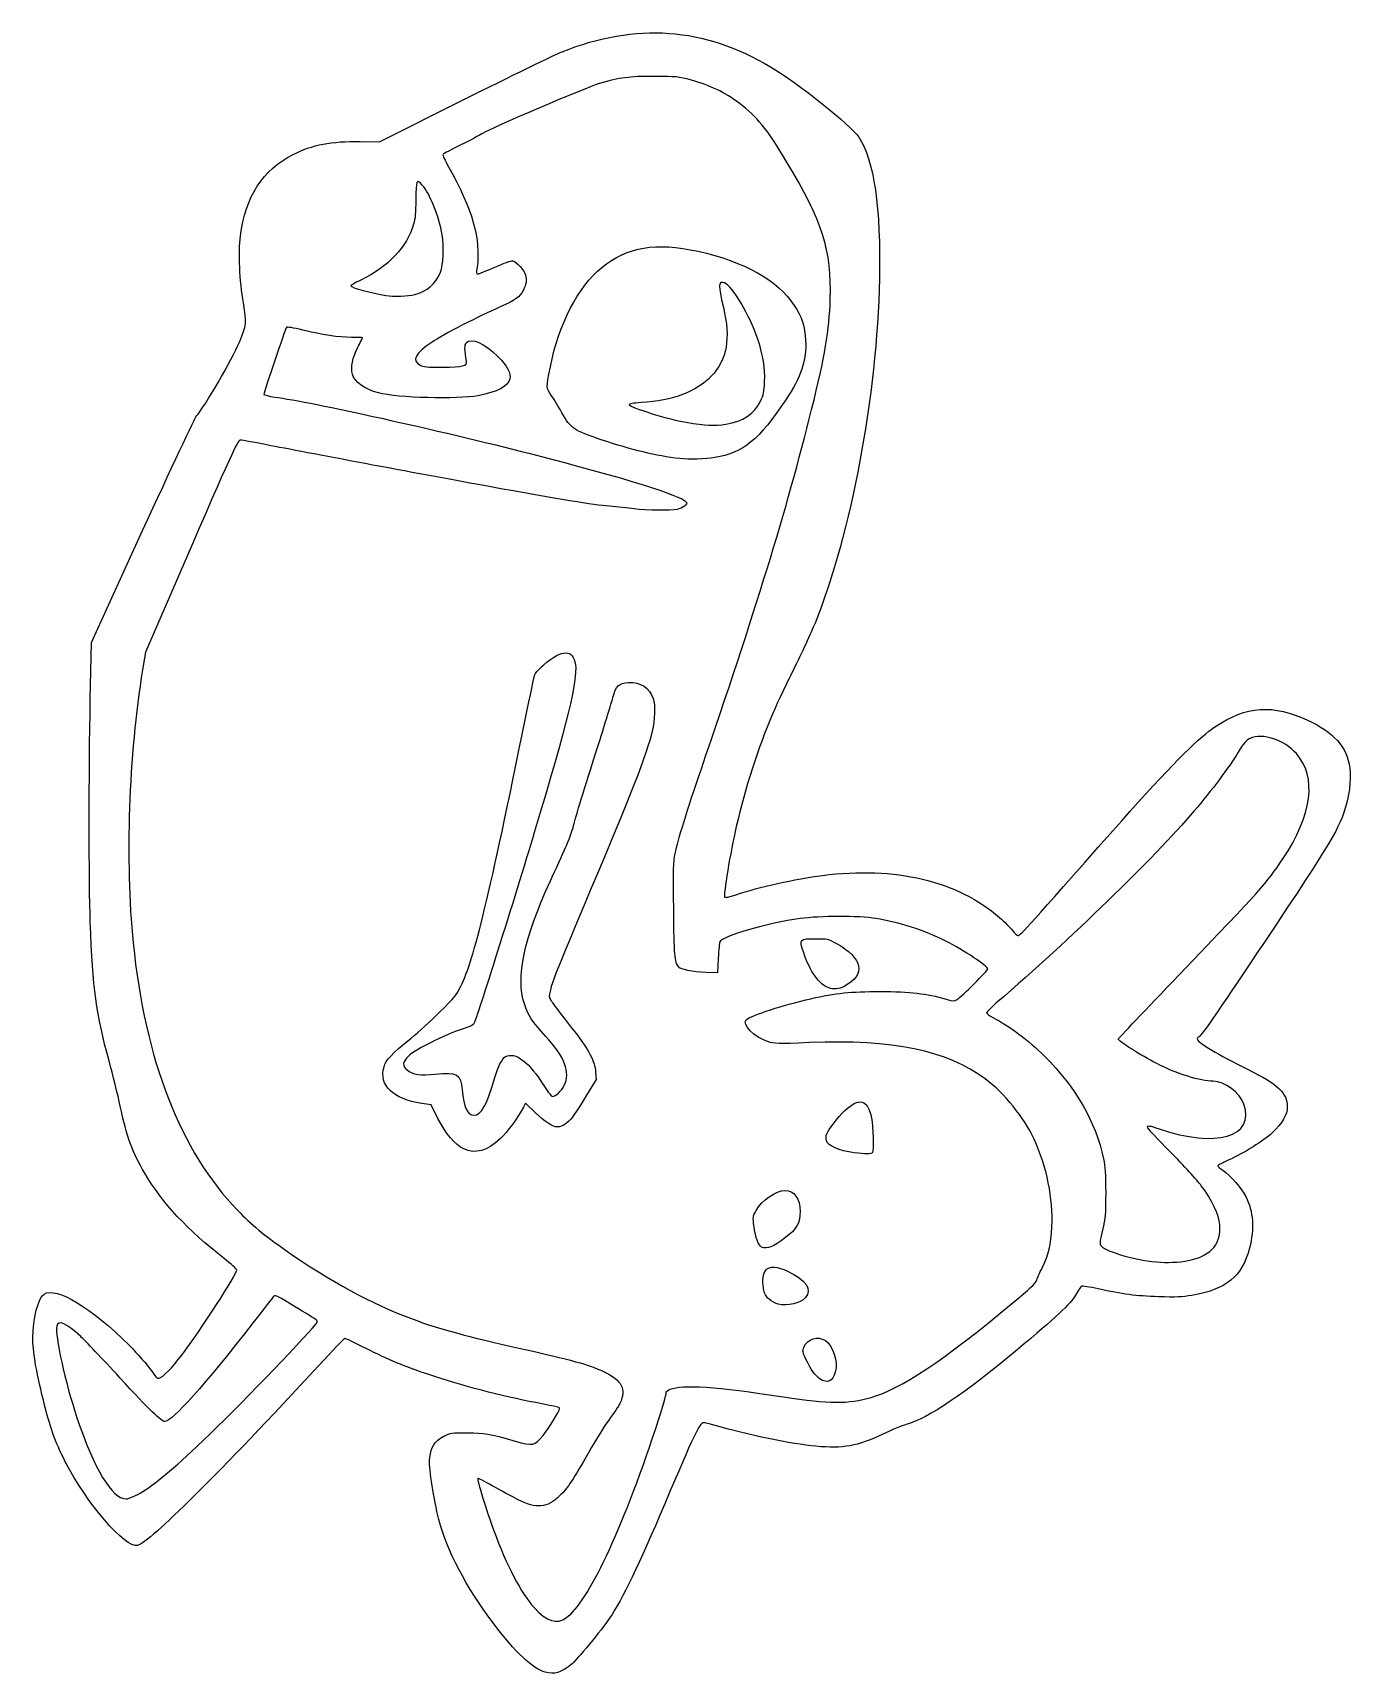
# Model space of a CAD drawing. Header units: millimetres. Extents: x 0 to 59.9, y -74.5 to 0.
import ezdxf

# ---------------------------------------------------------------- set-up
doc = ezdxf.new("R2010")
doc.units = ezdxf.units.MM
doc.layers.get('0').update_dxf_attribs({"linetype": 'CONTINUOUS'})

msp = doc.modelspace()

# ---------------------------------------------------------------- linework, layer by layer
for p, q in [((15.757, -4.955), (19.596, -3.033)), ((14.877, -4.941), (15.757, -4.955)), ((2.666, -27.7), (4.991, -22.623)), ((7.212, -23.323), (5.117, -28.141)), ((2.613, -30.302), (2.666, -27.7)), ((5.117, -28.141), (4.985, -28.949)), ((31.154, -42.048), (31.114, -42.714)), ((31.114, -42.714), (30.586, -42.702)), ((25.605, -47.567), (25.169, -48.286)), ((25.581, -47.217), (25.605, -47.567)), ((18.106, -48.722), (17.683, -48.66)), ((18.416, -49.333), (18.106, -48.722)), ((22.399, -48.644), (22.304, -48.82)), ((22.843, -49.078), (22.399, -48.644)), ((19.596, -50.724), (19.596, -50.724)), ((37.336, -50.895), (37.336, -50.895)), ((24.255, -72.02), (24.255, -72.02)), ((23.287, -74.5), (23.287, -74.5))]:
    msp.add_line(p, q)
for points in [[(24.057, -0.862), (27.416, 0.48), (30.506, 0.257), (33.522, -1.543)], [(19.596, -3.033), (21.708, -1.975), (23.715, -0.999), (24.057, -0.862)], [(28.234, -1.982), (27.098, -1.979), (26.701, -2.031), (25.756, -2.305)], [(29.937, -2.152), (29.327, -1.991), (29.257, -1.984), (28.234, -1.982)], [(32.105, -3.197), (31.486, -2.728), (30.721, -2.359), (29.937, -2.152)], [(33.522, -1.543), (34.818, -2.316), (37.173, -4.191), (37.547, -4.747)], [(25.756, -2.305), (25.201, -2.466), (20.747, -4.364), (20.442, -4.57)], [(34.248, -5.833), (33.378, -4.38), (32.914, -3.809), (32.105, -3.197)], [(11.828, -5.527), (12.708, -5.085), (13.564, -4.92), (14.877, -4.941)], [(19.456, -5.097), (19.034, -5.305), (18.669, -5.495), (18.644, -5.52)], [(20.442, -4.57), (20.321, -4.651), (19.878, -4.888), (19.456, -5.097)], [(37.547, -4.747), (38.227, -5.76), (38.549, -7.976), (38.481, -11.174)], [(9.435, -9.233), (9.659, -7.455), (10.46, -6.215), (11.828, -5.527)], [(18.644, -5.52), (18.618, -5.545), (18.73, -5.8), (18.894, -6.09)], [(36.243, -12.107), (36.31, -9.86), (35.913, -8.614), (34.248, -5.833)], [(18.894, -6.09), (19.985, -8.022), (20.373, -9.386), (20.192, -10.654)], [(17.703, -6.917), (17.438, -6.627), (17.41, -6.69), (17.407, -7.579)], [(18.611, -9.181), (18.465, -8.354), (18.035, -7.28), (17.703, -6.917)], [(17.407, -7.579), (17.405, -8.182), (17.381, -8.452), (17.309, -8.695)], [(17.309, -8.695), (16.993, -9.755), (16.164, -10.632), (14.907, -11.235)], [(9.57, -12.278), (9.398, -11.277), (9.341, -9.981), (9.435, -9.233)], [(18.535, -10.881), (18.657, -10.594), (18.698, -9.675), (18.611, -9.181)], [(21.003, -10.647), (21.4, -10.472), (21.758, -10.346), (21.814, -10.36)], [(21.814, -10.36), (21.997, -10.408), (22.334, -10.785), (22.394, -11.009)], [(25.86, -10.666), (27.038, -9.717), (28.31, -9.502), (30.234, -9.928)], [(30.234, -9.928), (32.338, -10.395), (33.863, -11.251), (34.609, -12.386)], [(17.358, -11.891), (17.933, -11.742), (18.306, -11.421), (18.535, -10.881)], [(20.192, -10.654), (20.157, -10.899), (20.163, -10.961), (20.221, -10.961)], [(20.221, -10.961), (20.261, -10.961), (20.613, -10.82), (21.003, -10.647)], [(22.394, -11.009), (22.457, -11.244), (22.43, -11.423), (22.286, -11.707)], [(23.524, -15.181), (23.899, -13.247), (24.788, -11.529), (25.86, -10.666)], [(38.481, -11.174), (38.366, -16.5), (37.203, -22.717), (35.553, -26.824)], [(14.907, -11.235), (14.656, -11.355), (14.45, -11.474), (14.45, -11.499)], [(14.45, -11.499), (14.45, -11.573), (15.418, -11.839), (16.05, -11.938)], [(16.05, -11.938), (16.386, -11.991), (17.068, -11.967), (17.358, -11.891)], [(22.286, -11.707), (22.134, -12.008), (21.928, -12.156), (21.249, -12.453)], [(31.44, -11.363), (31.153, -11.262), (31.143, -11.479), (31.385, -12.481)], [(32.949, -13.92), (32.604, -12.871), (31.786, -11.485), (31.44, -11.363)], [(9.393, -14.054), (9.719, -13.274), (9.727, -13.195), (9.57, -12.278)], [(21.249, -12.453), (20.273, -12.879), (18.694, -13.694), (18.144, -14.055)], [(31.385, -12.481), (31.725, -13.887), (31.556, -14.852), (30.837, -15.606)], [(34.609, -12.386), (34.96, -12.92), (35.091, -13.324), (35.125, -13.976)], [(35.399, -17.12), (36.009, -14.674), (36.201, -13.533), (36.243, -12.107)], [(11.525, -13.389), (11.474, -13.444), (10.505, -16.335), (10.505, -16.43)], [(12.267, -13.511), (11.829, -13.402), (11.554, -13.357), (11.525, -13.389)], [(7.439, -17.413), (7.779, -17.046), (9.07, -14.826), (9.393, -14.054)], [(14.49, -13.84), (13.876, -13.84), (13.166, -13.734), (12.267, -13.511)], [(14.984, -13.863), (14.984, -13.85), (14.762, -13.84), (14.49, -13.84)], [(14.761, -14.314), (14.883, -14.078), (14.984, -13.875), (14.984, -13.863)], [(18.144, -14.055), (17.369, -14.563), (17.206, -14.885), (17.61, -15.106)], [(19.71, -14.92), (19.62, -14.443), (19.618, -14.172), (19.703, -14.087)], [(19.703, -14.087), (19.948, -13.842), (20.509, -14.089), (21.136, -14.716)], [(33.262, -15.845), (33.29, -15.224), (33.204, -14.698), (32.949, -13.92)], [(35.125, -13.976), (35.171, -14.878), (34.915, -15.649), (34.229, -16.673)], [(14.525, -15.517), (14.445, -15.199), (14.533, -14.753), (14.761, -14.314)], [(21.136, -14.716), (21.551, -15.13), (21.743, -15.484), (21.683, -15.724)], [(15.707, -16.366), (15.095, -16.209), (14.611, -15.862), (14.525, -15.517)], [(17.61, -15.106), (17.756, -15.185), (17.913, -15.199), (18.61, -15.195)], [(18.61, -15.195), (19.57, -15.189), (19.752, -15.143), (19.71, -14.92)], [(23.582, -16.498), (23.32, -16.102), (23.325, -16.204), (23.524, -15.181)], [(30.837, -15.606), (30.16, -16.315), (29.095, -16.718), (27.659, -16.807)], [(20.245, -16.491), (19.288, -16.668), (16.595, -16.594), (15.707, -16.366)], [(21.683, -15.724), (21.596, -16.071), (21.105, -16.333), (20.245, -16.491)], [(33.067, -16.74), (33.217, -16.436), (33.241, -16.327), (33.262, -15.845)], [(10.505, -16.43), (10.505, -16.462), (10.724, -16.516), (10.997, -16.553)], [(10.997, -16.553), (12.655, -16.773), (18.433, -18.054), (22.609, -19.125)], [(24.05, -17.27), (23.921, -17.04), (23.71, -16.693), (23.582, -16.498)], [(27.659, -16.807), (27.28, -16.83), (27.091, -16.862), (27.103, -16.901)], [(27.103, -16.901), (27.144, -17.028), (28.858, -17.554), (29.701, -17.698)], [(30.371, -33.49), (32.811, -26.406), (34.256, -21.7), (35.399, -17.12)], [(34.229, -16.673), (33.004, -18.503), (32.296, -19.08), (30.998, -19.306)], [(31.502, -17.784), (32.295, -17.656), (32.773, -17.336), (33.067, -16.74)], [(4.991, -22.623), (6.27, -19.831), (7.372, -17.486), (7.439, -17.413)], [(25.835, -18.494), (24.596, -18.082), (24.451, -17.983), (24.05, -17.27)], [(29.701, -17.698), (30.585, -17.85), (30.982, -17.869), (31.502, -17.784)], [(9.44, -18.512), (9.315, -18.506), (9.197, -18.761), (7.212, -23.323)], [(10.824, -18.763), (10.135, -18.628), (9.512, -18.515), (9.44, -18.512)], [(29.407, -19.351), (28.316, -19.219), (27.235, -18.96), (25.835, -18.494)], [(20.671, -20.608), (18.015, -20.126), (12.714, -19.133), (10.824, -18.763)], [(22.609, -19.125), (26.99, -20.25), (29.431, -21.007), (29.693, -21.323)], [(30.998, -19.306), (30.582, -19.378), (29.816, -19.4), (29.407, -19.351)], [(26.21, -21.518), (25.473, -21.454), (23.977, -21.209), (20.671, -20.608)], [(27.328, -21.633), (27.064, -21.601), (26.561, -21.549), (26.21, -21.518)], [(29.617, -21.512), (29.54, -21.573), (29.389, -21.641), (29.282, -21.664)], [(29.693, -21.323), (29.746, -21.387), (29.732, -21.421), (29.617, -21.512)], [(29.282, -21.664), (29.011, -21.722), (27.903, -21.704), (27.328, -21.633)], [(35.553, -26.824), (35.376, -27.264), (34.935, -28.218), (34.572, -28.943)], [(23.225, -28.717), (24.073, -28), (24.563, -28), (24.661, -28.716)], [(4.985, -28.949), (4.355, -32.829), (4.191, -37.638), (4.562, -41.355)], [(24.661, -28.716), (24.762, -29.448), (24.306, -31.312), (22.793, -36.348)], [(22.827, -29.144), (22.855, -29.07), (23.035, -28.879), (23.225, -28.717)], [(34.572, -28.943), (34.21, -29.669), (33.779, -30.579), (33.615, -30.964)], [(22.395, -31.143), (22.604, -30.117), (22.798, -29.217), (22.827, -29.144)], [(26.364, -30.212), (26.51, -29.664), (26.617, -29.561), (27.079, -29.528)], [(27.079, -29.528), (27.618, -29.489), (28.033, -29.759), (28.2, -30.258)], [(2.613, -40.395), (2.546, -38.643), (2.547, -33.626), (2.613, -30.302)], [(25.727, -32.29), (26.011, -31.395), (26.298, -30.46), (26.364, -30.212)], [(28.2, -30.258), (28.293, -30.536), (28.272, -31.253), (28.157, -31.733)], [(19.453, -43.328), (20.069, -42.061), (20.746, -39.26), (22.395, -31.143)], [(33.615, -30.964), (32.965, -32.49), (32.386, -34.292), (31.972, -36.076)], [(53.456, -31.74), (54.913, -30.653), (56.12, -30.475), (57.668, -31.119)], [(57.668, -31.119), (58.978, -31.665), (59.638, -32.311), (59.831, -33.238)], [(28.157, -31.733), (27.91, -32.764), (27.144, -34.735), (25.338, -38.982)], [(49.086, -36.262), (51.287, -33.768), (52.707, -32.299), (53.456, -31.74)], [(57.428, -32.756), (56.873, -32.125), (55.898, -31.808), (55.321, -32.07)], [(24.581, -36.026), (24.709, -35.522), (24.996, -34.588), (25.727, -32.29)], [(54.788, -32.694), (54.389, -33.354), (53.565, -34.451), (52.788, -35.356)], [(55.321, -32.07), (55.142, -32.151), (55.053, -32.256), (54.788, -32.694)], [(56.815, -37.542), (58.154, -35.539), (58.373, -33.829), (57.428, -32.756)], [(29.196, -37.29), (29.318, -36.693), (29.752, -35.288), (30.371, -33.49)], [(59.831, -33.238), (59.925, -33.688), (59.865, -34.511), (59.697, -35.089)], [(52.788, -35.356), (50.874, -37.587), (47.169, -41.185), (43.844, -44.044)], [(59.697, -35.089), (59.386, -36.155), (59.069, -36.686), (56.008, -41.275)], [(22.793, -36.348), (21.926, -39.233), (20.16, -44.827), (20.051, -45.03)], [(24.212, -37.03), (24.353, -36.719), (24.519, -36.267), (24.581, -36.026)], [(31.972, -36.076), (31.71, -37.205), (31.377, -39.213), (31.442, -39.278)], [(44.791, -41.029), (44.871, -41.028), (45.345, -40.502), (49.086, -36.262)], [(23.527, -38.533), (23.763, -38.017), (24.071, -37.341), (24.212, -37.03)], [(29.128, -39.85), (29.109, -38.018), (29.119, -37.672), (29.196, -37.29)], [(52.096, -42.817), (55.899, -38.85), (56.065, -38.664), (56.815, -37.542)], [(22.341, -44.134), (21.951, -42.887), (22.309, -41.198), (23.527, -38.533)], [(31.956, -39.172), (32.996, -38.82), (34.656, -38.449), (35.889, -38.291)], [(35.889, -38.291), (39.19, -37.868), (42.017, -38.539), (43.938, -40.2)], [(25.338, -38.982), (23.757, -42.703), (23.42, -43.581), (23.482, -43.826)], [(31.442, -39.278), (31.474, -39.31), (31.663, -39.271), (31.956, -39.172)], [(29.34, -42.435), (29.17, -42.209), (29.149, -41.946), (29.128, -39.85)], [(34.873, -40.254), (33.4, -40.456), (31.312, -41.062), (31.219, -41.315)], [(38.32, -40.251), (37.517, -40.126), (35.793, -40.128), (34.873, -40.254)], [(41.494, -41.276), (40.534, -40.791), (39.363, -40.413), (38.32, -40.251)], [(43.938, -40.2), (44.158, -40.39), (44.422, -40.655), (44.524, -40.788)], [(3.467, -46.722), (2.875, -44.556), (2.731, -43.488), (2.613, -40.395)], [(44.524, -40.788), (44.627, -40.921), (44.747, -41.03), (44.791, -41.029)], [(4.562, -41.355), (5.092, -46.672), (6.717, -50.838), (9.3, -53.506)], [(31.219, -41.315), (31.206, -41.351), (31.176, -41.681), (31.154, -42.048)], [(35.038, -41.808), (34.828, -41.181), (34.838, -41.168), (35.581, -41.168)], [(35.581, -41.168), (36.109, -41.168), (36.138, -41.174), (36.499, -41.368)], [(36.499, -41.368), (37.734, -42.03), (37.885, -42.828), (36.872, -43.338)], [(43.405, -42.547), (43.404, -42.415), (42.315, -41.691), (41.494, -41.276)], [(56.008, -41.275), (54.142, -44.071), (53.094, -45.595), (53.017, -45.625)], [(30.586, -42.702), (29.993, -42.688), (29.441, -42.57), (29.34, -42.435)], [(36.185, -43.407), (35.742, -43.253), (35.331, -42.681), (35.038, -41.808)], [(42.006, -43.936), (42.206, -43.805), (43.406, -42.614), (43.405, -42.547)], [(49.332, -45.73), (49.342, -45.703), (50.586, -44.392), (52.096, -42.817)], [(18.507, -44.494), (19.156, -43.856), (19.255, -43.733), (19.453, -43.328)], [(23.482, -43.826), (23.516, -43.962), (23.733, -44.26), (24.635, -45.407)], [(32.425, -44.85), (32.621, -44.666), (34.198, -44.152), (35.358, -43.894)], [(35.358, -43.894), (36.526, -43.635), (37.151, -43.571), (38.525, -43.571)], [(36.872, -43.338), (36.624, -43.464), (36.411, -43.485), (36.185, -43.407)], [(38.525, -43.571), (39.875, -43.57), (40.603, -43.654), (41.515, -43.915)], [(41.515, -43.915), (41.848, -44.01), (41.89, -44.012), (42.006, -43.936)], [(17.196, -45.685), (17.519, -45.422), (18.109, -44.886), (18.507, -44.494)], [(23.3, -45.591), (22.699, -44.94), (22.498, -44.633), (22.341, -44.134)], [(43.844, -44.044), (43.573, -44.277), (43.351, -44.499), (43.351, -44.537)], [(43.351, -44.537), (43.351, -44.575), (43.477, -44.669), (43.631, -44.747)], [(19.772, -45.19), (18.931, -45.438), (17.423, -46.173), (17.081, -46.501)], [(20.051, -45.03), (20.024, -45.08), (19.899, -45.152), (19.772, -45.19)], [(24.635, -45.407), (25.27, -46.215), (25.549, -46.749), (25.581, -47.217)], [(33.393, -45.841), (32.803, -45.662), (32.209, -45.053), (32.425, -44.85)], [(43.631, -44.747), (44.365, -45.117), (45.278, -45.799), (45.988, -46.508)], [(15.964, -46.994), (16.061, -46.66), (16.264, -46.444), (17.196, -45.685)], [(24.15, -47.844), (24.445, -47.234), (24.189, -46.554), (23.3, -45.591)], [(35.32, -45.89), (33.793, -45.954), (33.761, -45.953), (33.393, -45.841)], [(43.291, -47.54), (41.562, -46.25), (39.07, -45.735), (35.32, -45.89)], [(51.083, -46.843), (50.381, -46.486), (49.306, -45.803), (49.332, -45.73)], [(53.017, -45.625), (52.941, -45.654), (52.909, -45.699), (52.929, -45.75)], [(52.929, -45.75), (52.989, -45.909), (53.85, -46.417), (55.215, -47.1)], [(3.973, -48.776), (3.865, -48.27), (3.638, -47.346), (3.467, -46.722)], [(17.081, -46.501), (16.799, -46.771), (16.78, -46.938), (17.009, -47.131)], [(20.985, -47.527), (21.134, -46.995), (21.325, -46.615), (21.487, -46.528)], [(21.487, -46.528), (21.932, -46.29), (22.557, -46.768), (23.258, -47.886)], [(45.988, -46.508), (47.402, -47.92), (48.305, -49.492), (48.667, -51.175)], [(53.646, -47.647), (53.07, -47.647), (52.005, -47.313), (51.083, -46.843)], [(17.683, -48.66), (16.37, -48.468), (15.719, -47.837), (15.964, -46.994)], [(17.009, -47.131), (17.254, -47.337), (17.648, -47.397), (18.293, -47.326)], [(18.293, -47.326), (19.277, -47.218), (19.453, -47.319), (19.518, -48.031)], [(20.043, -49.193), (20.373, -49.193), (20.663, -48.68), (20.985, -47.527)], [(45.514, -50.282), (45.062, -49.304), (44.154, -48.184), (43.291, -47.54)], [(55.046, -48.683), (54.872, -48.174), (54.16, -47.647), (53.646, -47.647)], [(55.215, -47.1), (56.609, -47.798), (57.017, -48.182), (57.017, -48.796)], [(19.518, -48.031), (19.59, -48.829), (19.755, -49.193), (20.043, -49.193)], [(23.258, -47.886), (23.414, -48.134), (23.576, -48.338), (23.617, -48.339)], [(23.617, -48.339), (23.754, -48.341), (24.036, -48.079), (24.15, -47.844)], [(25.169, -48.286), (24.928, -48.682), (24.64, -49.129), (24.528, -49.278)], [(5.088, -51.828), (4.53, -50.88), (4.268, -50.162), (3.973, -48.776)], [(22.304, -48.82), (22.039, -49.31), (21.562, -49.958), (21.257, -50.244)], [(23.854, -49.725), (23.63, -49.722), (23.262, -49.487), (22.843, -49.078)], [(36.376, -49.59), (37.122, -48.604), (37.666, -48.34), (37.959, -48.822)], [(37.959, -48.822), (38.015, -48.913), (38.089, -49.136), (38.125, -49.317)], [(51.193, -49.809), (53.784, -50.699), (55.556, -50.181), (55.046, -48.683)], [(57.017, -48.796), (57.017, -49.176), (56.805, -49.544), (56.332, -49.985)], [(19.596, -50.724), (19.186, -50.528), (18.778, -50.047), (18.416, -49.333)], [(24.528, -49.278), (24.329, -49.544), (24.051, -49.727), (23.854, -49.725)], [(36.068, -50.341), (36.016, -50.131), (36.074, -49.989), (36.376, -49.59)], [(38.125, -49.317), (38.196, -49.674), (38.219, -50.792), (38.157, -50.891)], [(50.656, -49.736), (50.656, -49.644), (50.751, -49.657), (51.193, -49.809)], [(51.711, -50.869), (51.131, -50.28), (50.656, -49.77), (50.656, -49.736)], [(21.257, -50.244), (20.648, -50.813), (20.11, -50.969), (19.596, -50.724)], [(37.336, -50.895), (36.633, -50.804), (36.129, -50.584), (36.068, -50.341)], [(46.316, -54.259), (46.384, -52.994), (46.087, -51.523), (45.514, -50.282)], [(56.332, -49.985), (55.917, -50.372), (55.09, -50.889), (54.336, -51.233)], [(38.157, -50.891), (38.115, -50.96), (37.841, -50.961), (37.336, -50.895)], [(48.667, -51.175), (48.742, -51.523), (48.763, -51.857), (48.762, -52.712)], [(53.106, -52.392), (52.919, -52.143), (52.292, -51.457), (51.711, -50.869)], [(54.336, -51.233), (54.072, -51.354), (53.856, -51.471), (53.856, -51.493)], [(8.695, -55.703), (7.047, -54.424), (5.874, -53.163), (5.088, -51.828)], [(53.856, -51.493), (53.856, -51.516), (53.959, -51.605), (54.085, -51.692)], [(54.085, -51.692), (54.446, -51.94), (54.95, -52.514), (55.131, -52.882)], [(32.876, -53.517), (33.114, -53.079), (33.792, -52.606), (34.18, -52.606)], [(34.18, -52.606), (34.607, -52.606), (34.873, -52.977), (34.873, -53.572)], [(48.762, -52.712), (48.761, -53.713), (48.748, -53.857), (48.616, -54.415)], [(53.949, -54.175), (53.913, -53.728), (53.582, -53.027), (53.106, -52.392)], [(55.131, -52.882), (55.473, -53.579), (55.527, -54.339), (55.298, -55.234)], [(9.3, -53.506), (9.932, -54.158), (10.528, -54.654), (11.471, -55.312)], [(32.78, -54.263), (32.722, -53.804), (32.722, -53.799), (32.876, -53.517)], [(34.873, -53.572), (34.873, -54.084), (34.706, -54.384), (34.215, -54.753)], [(33.125, -55.183), (32.991, -55.129), (32.837, -54.718), (32.78, -54.263)], [(45.887, -56.098), (46.169, -55.535), (46.271, -55.098), (46.316, -54.259)], [(48.616, -54.415), (48.481, -54.983), (48.477, -55.032), (48.559, -55.122)], [(52.652, -55.769), (53.587, -55.537), (54.016, -55.01), (53.949, -54.175)], [(34.215, -54.753), (33.632, -55.192), (33.388, -55.288), (33.125, -55.183)], [(48.559, -55.122), (48.838, -55.43), (50.223, -55.815), (51.269, -55.875)], [(9.267, -56.225), (9.258, -56.176), (9.001, -55.94), (8.695, -55.703)], [(11.471, -55.312), (13.538, -56.755), (15.362, -57.744), (17.281, -58.463)], [(51.269, -55.875), (51.701, -55.9), (52.312, -55.853), (52.652, -55.769)], [(55.298, -55.234), (54.971, -56.512), (54.228, -57.122), (52.684, -57.38)], [(6.77, -60.096), (7.625, -58.965), (9.294, -56.38), (9.267, -56.225)], [(33.21, -57.054), (33.142, -56.68), (33.181, -56.398), (33.324, -56.222)], [(33.324, -56.222), (33.473, -56.038), (33.845, -56.058), (34.308, -56.275)], [(34.308, -56.275), (35.133, -56.661), (35.442, -57.124), (35.113, -57.48)], [(45.615, -56.716), (45.632, -56.64), (45.755, -56.362), (45.887, -56.098)], [(0, -59.29), (0, -58.462), (0.253, -57.486), (0.512, -57.316)], [(0.512, -57.316), (1.051, -56.963), (2.69, -57.949), (4.374, -59.64)], [(11.899, -57.876), (11.171, -57.429), (11.015, -57.352), (10.958, -57.412)], [(33.465, -57.549), (33.302, -57.407), (33.259, -57.324), (33.21, -57.054)], [(44.56, -57.703), (45.276, -57.109), (45.593, -56.813), (45.615, -56.716)], [(47.393, -57.362), (47.147, -57.778), (46.534, -58.352), (44.738, -59.853)], [(47.664, -56.955), (47.639, -56.971), (47.517, -57.154), (47.393, -57.362)], [(48.423, -57.084), (48.031, -56.998), (47.689, -56.94), (47.664, -56.955)], [(51.166, -57.441), (50.129, -57.406), (49.542, -57.33), (48.423, -57.084)], [(52.684, -57.38), (52.234, -57.456), (51.946, -57.467), (51.166, -57.441)], [(10.958, -57.412), (10.92, -57.452), (10.498, -57.988), (10.021, -58.604)], [(12.876, -58.49), (12.818, -58.447), (12.378, -58.171), (11.899, -57.876)], [(33.88, -57.773), (33.759, -57.744), (33.572, -57.644), (33.465, -57.549)], [(35.113, -57.48), (34.865, -57.747), (34.32, -57.877), (33.88, -57.773)], [(38.105, -62.016), (39.457, -61.63), (41.346, -60.368), (44.56, -57.703)], [(1.086, -58.774), (0.991, -59.152), (1.479, -61.36), (2.008, -62.945)], [(2.177, -59.247), (1.494, -58.625), (1.16, -58.481), (1.086, -58.774)], [(10.021, -58.604), (7.816, -61.449), (6.33, -63.11), (5.992, -63.11)], [(12.556, -59.036), (12.962, -58.587), (12.976, -58.563), (12.876, -58.49)], [(17.281, -58.463), (18.386, -58.877), (19.834, -59.271), (22.097, -59.775)], [(0.479, -62.133), (0.14, -60.747), (0, -59.918), (0, -59.29)], [(3.962, -61.127), (3.166, -60.262), (2.363, -59.416), (2.177, -59.247)], [(7.218, -64.47), (8.509, -63.278), (11.142, -60.598), (12.556, -59.036)], [(14.179, -59.324), (14.161, -59.324), (13.626, -59.888), (12.989, -60.577)], [(15.144, -59.792), (14.631, -59.535), (14.196, -59.324), (14.179, -59.324)], [(35.05, -59.738), (35.216, -59.342), (35.654, -59.205), (36.024, -59.434)], [(36.024, -59.434), (36.368, -59.647), (36.603, -60.388), (36.475, -60.861)], [(4.374, -59.64), (4.77, -60.038), (5.216, -60.544), (5.365, -60.764)], [(5.737, -61.146), (5.886, -61.121), (6.353, -60.646), (6.77, -60.096)], [(17.996, -60.979), (16.93, -60.62), (16.123, -60.284), (15.144, -59.792)], [(22.097, -59.775), (24.496, -60.309), (25.282, -60.527), (25.941, -60.838)], [(35.139, -60.276), (34.983, -59.94), (34.978, -59.91), (35.05, -59.738)], [(35.776, -61.17), (35.55, -61.016), (35.361, -60.75), (35.139, -60.276)], [(44.738, -59.853), (42.347, -61.851), (40.699, -62.959), (39.699, -63.243)], [(5.992, -63.11), (5.84, -63.11), (5.315, -62.598), (3.962, -61.127)], [(12.989, -60.577), (8.543, -65.391), (5.304, -68.607), (4.766, -68.742)], [(5.365, -60.764), (5.566, -61.062), (5.661, -61.159), (5.737, -61.146)], [(22.849, -62.253), (21.366, -61.968), (19.408, -61.454), (17.996, -60.979)], [(25.941, -60.838), (26.784, -61.236), (26.99, -61.639), (26.684, -62.285)], [(36.475, -60.861), (36.358, -61.294), (36.117, -61.401), (35.776, -61.17)], [(28.312, -63.423), (28.687, -62.29), (28.77, -62.003), (28.79, -61.761)], [(28.79, -61.761), (28.792, -61.738), (28.875, -61.684), (28.975, -61.643)], [(28.975, -61.643), (29.523, -61.414), (31.058, -61.517), (34.126, -61.989)], [(1.476, -64.936), (1.005, -64.006), (0.787, -63.393), (0.479, -62.133)], [(23.942, -62.531), (23.942, -62.463), (23.958, -62.467), (22.849, -62.253)], [(23.189, -63.742), (23.455, -63.413), (23.942, -62.63), (23.942, -62.531)], [(26.684, -62.285), (26.633, -62.391), (26.404, -62.734), (26.175, -63.048)], [(34.126, -61.989), (36.207, -62.31), (37.055, -62.315), (38.105, -62.016)], [(2.008, -62.945), (2.778, -65.253), (3.606, -66.621), (4.239, -66.628)], [(26.175, -63.048), (25.946, -63.361), (25.538, -64.013), (25.268, -64.496)], [(30.469, -63.163), (30.311, -63.163), (30.027, -63.762), (28.724, -66.843)], [(30.954, -63.272), (30.749, -63.212), (30.531, -63.163), (30.469, -63.163)], [(35.593, -64.235), (34.48, -64.132), (32.486, -63.718), (30.954, -63.272)], [(39.699, -63.243), (39.523, -63.293), (39.031, -63.498), (38.605, -63.7)], [(18.035, -64.858), (18.067, -64.297), (18.244, -64.004), (18.688, -63.777)], [(18.688, -63.777), (18.995, -63.62), (19.02, -63.617), (19.752, -63.62)], [(19.752, -63.62), (20.553, -63.624), (20.709, -63.651), (21.928, -63.997)], [(21.928, -63.997), (22.742, -64.229), (22.806, -64.216), (23.189, -63.742)], [(24.255, -72.02), (25.247, -71.313), (26.763, -68.101), (28.312, -63.423)], [(38.605, -63.7), (37.487, -64.23), (36.822, -64.348), (35.593, -64.235)], [(4.666, -66.477), (5.193, -66.225), (6.031, -65.566), (7.218, -64.47)], [(25.268, -64.496), (24.579, -65.733), (24.307, -66.143), (23.955, -66.478)], [(4.766, -68.742), (4.214, -68.881), (2.427, -66.813), (1.476, -64.936)], [(18.456, -67.563), (18.222, -66.641), (18.011, -65.286), (18.035, -64.858)], [(20.223, -65.691), (20.182, -65.733), (20.617, -67.154), (20.941, -68.036)], [(20.885, -66.029), (20.536, -65.828), (20.238, -65.677), (20.223, -65.691)], [(22.035, -66.653), (21.752, -66.51), (21.235, -66.229), (20.885, -66.029)], [(4.239, -66.628), (4.298, -66.629), (4.49, -66.561), (4.666, -66.477)], [(23.955, -66.478), (23.359, -67.046), (22.895, -67.089), (22.035, -66.653)], [(28.724, -66.843), (27.518, -69.694), (26.816, -71.149), (26.21, -72.052)], [(20.965, -72.323), (19.675, -70.605), (18.815, -68.972), (18.456, -67.563)], [(20.941, -68.036), (21.542, -69.671), (22.195, -70.923), (22.784, -71.565)], [(22.784, -71.565), (23.376, -72.212), (23.801, -72.343), (24.255, -72.02)], [(26.21, -72.052), (25.867, -72.565), (24.703, -73.969), (24.456, -74.169)], [(23.287, -74.5), (22.725, -74.345), (21.909, -73.581), (20.965, -72.323)], [(24.456, -74.169), (24.017, -74.524), (23.701, -74.614), (23.287, -74.5)]]:
    msp.add_open_spline(points, degree=3)

doc.saveas('drawing.dxf')
